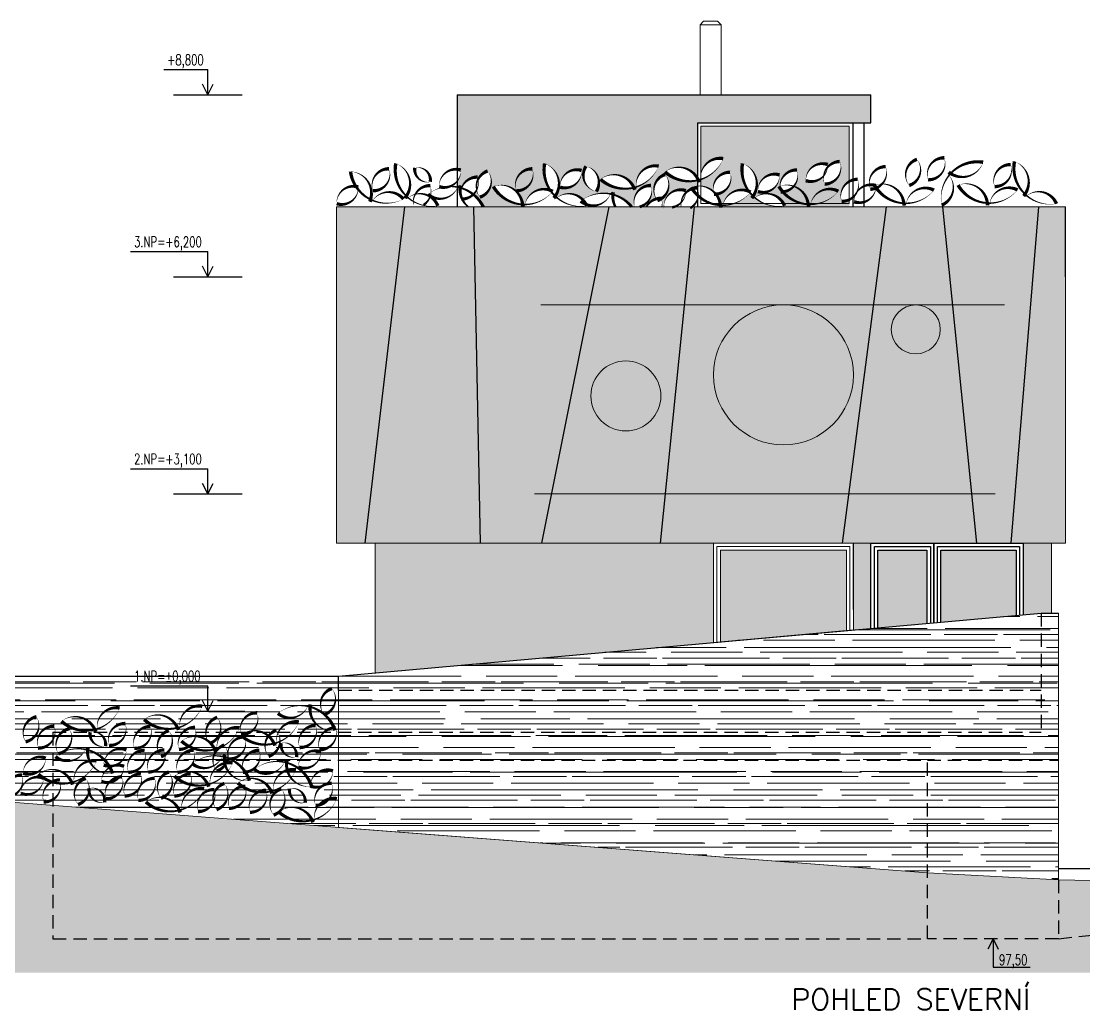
# Model space of a CAD drawing. Header units: metres. Extents: x -442 to 316, y -503 to 125.
# Drawn here: x 206.09 to 221.26, y -299.81 to -285.7 of the extents above; entities that cross this region are included whole.
import ezdxf

# ---------------------------------------------------------------- set-up
doc = ezdxf.new("R2010")
doc.units = ezdxf.units.M
doc.linetypes.add('DASHED', pattern=[19.05, 12.7, -6.35])
doc.layers.add('FLOATING-WINDOWS', color=2, linetype='Continuous', plot=False)
for name, color, linetype in [('popis', 6, 'Continuous'), ('SRAFA', 251, 'Continuous'), ('SRAFY', 3, 'Continuous'), ('zariz.predmety', 203, 'Continuous'), ('ZDIVO', 1, 'Continuous')]:
    doc.layers.add(name, color=color, linetype=linetype)
doc.layers.add('Standard', color=7, linetype='Continuous', lineweight=25)
doc.styles.add('ROMANS', font='romans.shx', dxfattribs={"width": 0.7})

msp = doc.modelspace()

# ---------------------------------------------------------------- hatches: boundary and pattern name
at = {"layer": 'SRAFA', "linetype": 'Continuous'}
h = msp.add_hatch(color=256, dxfattribs=at)
h.paths.add_polyline_path([(217.909876, -287.196843), (215.791929, -287.196843), (215.791929, -287.876584, -0.410597343), (216.110337, -287.658232, -0.219536743), (215.791929, -287.955649), (215.791929, -288.049351, -0.159557184), (215.969631, -288.127337, -0.467444069), (216.209285, -287.85292, -0.485546737), (216.005853, -288.165751, -0.140044142), (216.071454, -288.323998, 0.016210113), (216.105157, -288.324845, -0.468193184), (216.476833, -288.125064, -0.204453984), (216.38586, -287.727065, -0.487270329), (216.537133, -288.194311, 0.016210113), (216.562176, -288.216882, -0.499116137), (216.985874, -288.332021, -0.221401291), (216.562176, -288.216882, 0.017026921), (216.547805, -288.228854, 0.520567051), (216.517184, -288.220726, 0.026559677), (216.537133, -288.194311, -0.031166811), (216.493336, -288.146588, -0.214803771), (216.105157, -288.324845, 0.020291486), (216.101579, -288.346843), (217.909876, -288.346843), (217.909876, -288.244517, -0.118236087), (217.801653, -288.268011, -0.360770593), (217.909876, -287.984813)])
h.paths.add_polyline_path([(217.163176, -287.819979, -0.520567051), (216.933232, -288.133719, -0.520567051)], flags=16)
h.paths.add_polyline_path([(216.913774, -287.890896, -0.520567051), (216.606059, -288.128845, -0.520567051)], flags=16)
h.paths.add_polyline_path([(217.603553, -287.742596, -0.039565019), (217.601441, -287.780054, -0.210324348), (217.775084, -287.699811, -0.520567051), (217.557833, -288.022471, -0.126352737), (217.544166, -287.90515, -0.302168579), (217.290079, -287.972905, -0.520567051)], flags=16)
h = msp.add_hatch(color=256, dxfattribs=at)
edge = h.paths.add_edge_path()
edge.add_arc((218.859876, -290.096843), 0.35, 0, 360)
edge = h.paths.add_edge_path()
edge.add_arc((214.719876, -291.046843), 0.5, 0, 360)
for points in [[(215.971599, -290.745982, 1), (217.969876, -290.745982, 1)], [(217.870612, -293.246843), (216.069876, -293.246843), (216.069876, -294.557605), (217.870612, -294.396104)], [(190.501974, -295.796843), (190.501974, -299.283549), (231.965839, -299.283549), (231.965839, -298.296843), (229.141226, -298.296843), (229.141226, -298.096843), (227.899876, -298.096843), (220.899876, -297.956843), (219.0265, -297.854529), (201.729876, -296.522107), (192.315046, -295.796843)]]:
    msp.add_hatch(color=256, dxfattribs=at).paths.add_polyline_path(points)
h = msp.add_hatch(color=256, dxfattribs=at)
edge = h.paths.add_edge_path()
edge.add_line((218.319876, -294.355812), (218.319876, -293.246843))
edge.add_line((218.319876, -293.246843), (219.019876, -293.246843))
edge.add_line((219.019876, -293.246843), (219.019876, -294.293031))
h = msp.add_hatch(color=256, dxfattribs=at)
h.paths.add_polyline_path([(219.019876, -293.246843), (218.319876, -293.246843), (218.319876, -294.355812), (219.019876, -294.293031)])
h.paths.add_polyline_path([(220.292339, -293.246843), (219.219876, -293.246843), (219.219876, -294.275094), (220.292339, -294.178909)])
h = msp.add_hatch(color=256, dxfattribs=at)
edge = h.paths.add_edge_path()
edge.add_line((219.219876, -294.275094), (219.219876, -293.246843))
edge.add_line((219.219876, -293.246843), (220.292339, -293.246843))
edge.add_line((220.292339, -293.246843), (220.292339, -294.178909))
at = {"layer": 'SRAFY', "linetype": 'Continuous', "lineweight": 0}
h = msp.add_hatch(color=252, dxfattribs=at)
h.paths.add_polyline_path([(215.741929, -287.146843), (218.219876, -287.146843), (218.219876, -286.746843), (212.311929, -286.746843), (212.311929, -287.811332, -0.054814682), (212.362876, -287.821245, -0.181090267), (212.311929, -287.979785), (212.311929, -288.064227, -0.004181992), (212.32047, -288.065881, 0.017026921), (212.327317, -288.048475, 0.520567051), (212.358075, -288.040883, 0.026559677), (212.35328, -288.073636, -0.01017388), (212.373589, -288.079583, -0.322851458), (212.602299, -287.922117, -0.033548007), (212.610493, -287.952869, -0.196968054), (212.746832, -287.835227, -0.520567051), (212.636383, -288.208199, -0.120252399), (212.589179, -288.105995, -0.083766622), (212.542186, -288.169499, -0.110599948), (212.684368, -288.346843), (213.247902, -288.346843, -0.009724492), (213.248009, -288.346099, 0.026559677), (213.245971, -288.313059, -0.250947618), (212.827088, -288.056664, -0.487270329), (213.245971, -288.313059, 0.016210113), (213.279674, -288.313905, -0.455887954), (213.640931, -288.110176, -0.195369514), (213.560377, -287.727065, -0.487270329), (213.71165, -288.194311, 0.016210113), (213.736693, -288.216882, -0.385199005), (214.104239, -288.244435, -0.203506771), (214.502508, -288.162931, 0.017026921), (214.509355, -288.145525, 0.520567051), (214.540113, -288.137932, 0.026559677), (214.535317, -288.170686, -0.158616214), (214.804709, -288.346843), (214.84586, -288.346843, -0.508416363), (215.078573, -288.041796, -0.430456764), (214.917619, -288.346843), (215.012822, -288.346843, -0.199200601), (215.154827, -288.233064, -0.481869427), (215.282097, -287.884148, -0.439075522), (215.227974, -288.229534, -0.12563776), (215.234052, -288.346843), (215.262852, -288.346843, -0.521980601), (215.576299, -288.115479, -0.033548007), (215.57489, -288.147273, -0.115219628), (215.665998, -288.089291, -0.012263589), (215.652571, -288.067603, -0.073660822), (215.741929, -288.04851), (215.741929, -287.969445, -0.243565882), (215.279502, -287.847176, -0.456737962), (215.741929, -287.938338)])
h.paths.add_polyline_path([(215.189328, -287.764567, -0.221401291), (214.867403, -288.063133, 0.017026921), (214.869956, -288.081662, 0.520567051), (214.846855, -288.103342, 0.026559677), (214.834999, -288.072436, -0.250947618), (214.358492, -287.953511, -0.487270329), (214.834999, -288.072436, 0.016210113), (214.867403, -288.063133, -0.499116137)], flags=16)
h.paths.add_polyline_path([(214.297947, -288.12767, -0.520567051), (214.150283, -287.767805, -0.520567051)], flags=16)
h.paths.add_polyline_path([(214.08829, -287.827353, -0.520567051), (213.780576, -288.065302, -0.520567051)], flags=16)
h = msp.add_hatch(color=252, dxfattribs=at)
h.paths.add_polyline_path([(215.969876, -293.146843), (211.139876, -293.146843), (211.139876, -294.999758), (215.969876, -294.566574)])
h.paths.add_polyline_path([(218.219876, -293.146843), (217.970612, -293.146843), (217.970612, -294.387136), (218.219876, -294.36478)])
h.paths.add_polyline_path([(220.799876, -293.146843), (220.392339, -293.146843), (220.392339, -294.169941), (220.649876, -294.146843), (220.799876, -294.146843)])
h = msp.add_hatch(dxfattribs=at)
h.set_pattern_fill('AR-RROOF', color=256, scale=0.01, style=0)
h.paths.add_polyline_path([(210.614876, -295.046843), (210.614876, -297.206556), (219.0265, -297.854529), (220.899876, -297.956843), (220.899876, -294.146843), (220.649876, -294.146843)])
h = msp.add_hatch(dxfattribs=at)
h.set_pattern_fill('AR-RROOF', color=256, scale=0.01, style=0)
h.paths.add_polyline_path([(201.721745, -295.046843), (210.614876, -295.046843), (210.614876, -297.206556), (201.721745, -296.521481)])
at = {"layer": 'ZDIVO', "linetype": 'Continuous', "lineweight": 0}
h = msp.add_hatch(color=254, dxfattribs=at)
h.dxf.hatch_style = 1
h.paths.add_polyline_path([(220.999876, -293.146843), (210.589876, -293.146843), (210.589876, -288.346843), (220.999876, -288.346843)])
edge = h.paths.add_edge_path(flags=16)
edge.add_arc((214.719876, -291.046843), 0.5, 0, 360)
edge = h.paths.add_edge_path(flags=16)
edge.add_arc((216.970737, -290.745982), 0.999138, 0, 360)
edge = h.paths.add_edge_path(flags=16)
edge.add_arc((218.859876, -290.096843), 0.35, 0, 360)

# ---------------------------------------------------------------- linework, layer by layer
for p, q in [((220.999876, -289.346843), (220.999876, -288.346843)), ((217.970612, -294.096847), (217.970612, -293.146843)), ((218.219876, -294.36478), (218.219876, -293.146843)), ((218.219876, -294.36478), (218.219876, -293.146843))]:
    msp.add_line(p, q)
at = {"layer": 'FLOATING-WINDOWS', "linetype": 'Continuous', "lineweight": 0}
for p, q in [((220.12561, -289.746843), (213.504648, -289.746843)), ((213.415176, -292.446843), (219.991403, -292.446843))]:
    msp.add_line(p, q, dxfattribs=at)
at = {"layer": 'popis', "linetype": 'Continuous'}
for p, q in [((211.559786, -288.346843), (210.990876, -293.146843)), ((212.544429, -288.346843), (212.637807, -293.146843)), ((214.478914, -288.346843), (213.514289, -293.146843)), ((215.696823, -288.346843), (215.210957, -293.146843)), ((218.437476, -288.346843), (217.806929, -293.146843)), ((219.242214, -288.346843), (219.72771, -293.146843)), ((220.610666, -288.346843), (220.216808, -293.146843))]:
    msp.add_line(p, q, dxfattribs=at)
at = {"layer": 'SRAFA', "linetype": 'Continuous', "lineweight": 0, "ltscale": 20}
for p, q in [((215.829876, -285.696843), (215.779876, -285.746843)), ((215.779876, -285.746843), (215.779876, -286.746843)), ((215.779876, -285.746843), (216.079876, -285.746843)), ((215.829876, -285.696843), (216.029876, -285.696843)), ((215.829876, -285.746843), (215.87537, -285.746843)), ((215.984381, -285.746843), (216.029876, -285.746843)), ((216.079876, -285.746843), (216.029876, -285.696843)), ((216.079876, -285.746843), (216.079876, -286.746843))]:
    msp.add_line(p, q, dxfattribs=at)
at = {"layer": 'SRAFY', "linetype": 'Continuous'}
for p, q in [((208.12033, -286.38569), (208.751457, -286.38569)), ((208.751457, -286.746843), (208.751457, -286.38569)), ((208.751457, -286.746843), (208.676955, -286.595609)), ((208.751457, -286.746843), (208.825958, -286.595609)), ((208.261634, -286.746843), (209.241279, -286.746843)), ((212.311929, -286.746843), (218.219876, -286.746843)), ((212.311929, -286.749254), (212.311929, -288.349254)), ((218.219876, -287.146843), (218.219876, -286.746843)), ((215.741929, -287.146843), (215.741929, -288.346843)), ((215.741929, -287.146843), (218.219876, -287.146843)), ((217.959876, -287.146843), (217.959876, -288.346843)), ((218.119876, -287.146843), (218.119876, -288.346843)), ((207.648178, -288.98569), (208.751457, -288.98569)), ((208.751457, -289.346843), (208.751457, -288.98569)), ((208.751457, -289.346843), (208.676955, -289.195609)), ((208.751457, -289.346843), (208.825958, -289.195609)), ((208.261634, -289.346843), (209.241279, -289.346843)), ((207.648178, -292.08569), (208.751457, -292.08569)), ((208.751457, -292.446843), (208.751457, -292.08569)), ((208.751457, -292.446843), (208.676955, -292.295609)), ((208.751457, -292.446843), (208.825958, -292.295609)), ((208.261634, -292.446843), (209.241279, -292.446843)), ((210.614876, -295.046843), (220.649876, -294.146843)), ((220.649876, -294.146843), (220.899876, -294.146843)), ((201.729876, -295.046843), (210.614876, -295.046843)), ((210.614876, -295.246843), (210.614876, -295.046843)), ((207.648178, -295.18569), (208.751457, -295.18569)), ((208.751457, -295.546843), (208.751457, -295.18569)), ((208.751457, -295.546843), (208.676955, -295.395609)), ((208.751457, -295.546843), (208.825958, -295.395609)), ((208.430225, -295.546843), (209.278709, -295.546843)), ((227.599876, -297.796843), (220.899876, -297.796843)), ((219.963321, -298.796843), (219.88882, -298.948077)), ((219.963321, -298.796843), (219.963321, -299.202465)), ((219.963321, -298.796843), (220.037823, -298.948077)), ((219.963321, -299.202465), (220.494055, -299.202465))]:
    msp.add_line(p, q, dxfattribs=at)
at = {"layer": 'SRAFY', "linetype": 'Continuous', "lineweight": 0}
for p, q in [((211.139876, -294.999758), (211.139876, -293.146843)), ((220.799876, -294.146843), (220.799876, -293.146843)), ((220.899876, -294.146843), (220.899876, -297.956843)), ((210.614876, -295.246843), (210.614876, -297.206556))]:
    msp.add_line(p, q, dxfattribs=at)
at = {"layer": 'SRAFY', "linetype": 'DASHED', "ltscale": 0.015}
for p, q in [((220.649876, -294.146843), (220.649876, -295.846843)), ((210.614876, -295.246843), (220.649876, -295.246843)), ((206.539876, -295.846843), (206.539858, -298.796875)), ((206.539876, -295.846843), (220.649876, -295.846843)), ((206.539876, -296.246875), (219.026046, -296.246993)), ((219.026767, -298.796843), (219.026046, -296.246843)), ((219.026046, -296.246843), (220.899876, -296.246843)), ((220.899876, -297.956843), (220.899876, -298.796843)), ((220.899876, -298.796843), (227.599876, -298.089452)), ((206.539858, -298.796863), (219.026767, -298.796993)), ((220.899876, -298.796843), (219.026767, -298.796843))]:
    msp.add_line(p, q, dxfattribs=at)
at = {"layer": 'SRAFY', "linetype": 'Continuous', "lineweight": 0, "ltscale": 20}
for points in [[(215.791929, -287.196843), (217.909876, -287.196843), (217.909876, -288.296843), (215.791929, -288.296843)], [(215.969876, -294.566574), (217.970612, -294.387136), (217.970612, -293.146843), (215.969876, -293.146843)]]:
    msp.add_lwpolyline(points, close=True, dxfattribs=at)
for points in [[(217.920612, -294.39162), (217.920612, -293.196843), (216.019876, -293.196843), (216.019876, -294.56209)], [(217.870612, -294.396104), (217.870612, -293.246843), (216.069876, -293.246843), (216.069876, -294.557605)]]:
    msp.add_lwpolyline(points, dxfattribs=at)
at = {"layer": 'SRAFY', "linetype": 'Continuous'}
for points in [[(218.219876, -294.36478), (218.219876, -293.146843), (219.119876, -293.146843), (219.119876, -294.284063)], [(218.219876, -294.36478), (218.219876, -293.146843), (219.119876, -293.146843), (219.119876, -294.284063)], [(218.269876, -294.360296), (218.269876, -293.196843), (219.069876, -293.196843), (219.069876, -294.288547)], [(218.319876, -294.355812), (218.319876, -293.246843), (219.019876, -293.246843), (219.019876, -294.293031)], [(219.119876, -294.284063), (219.119876, -293.146843), (220.392339, -293.146843), (220.392339, -294.169941)], [(219.169876, -294.279578), (219.169876, -293.196843), (220.342339, -293.196843), (220.342339, -294.174425)], [(219.219876, -294.275094), (219.219876, -293.246843), (220.292339, -293.246843), (220.292339, -294.178909)]]:
    msp.add_lwpolyline(points, dxfattribs=at)
at = {"layer": 'SRAFY', "linetype": 'Continuous', "lineweight": 0, "ltscale": 20, "flags": 128}
msp.add_lwpolyline([(210.614876, -295.046843), (210.614876, -297.206556), (219.0265, -297.854529), (220.899876, -297.956843), (220.899876, -294.146843), (220.649876, -294.146843)], close=True, dxfattribs=at)
at = {"layer": 'SRAFY', "linetype": 'Continuous', "lineweight": 0, "ltscale": 20}
msp.add_circle((216.970737, -290.745982), 0.999138, dxfattribs=at)
at = {"layer": 'zariz.predmety', "color": 253, "linetype": 'Continuous', "ltscale": 0.001}
for points in [[(215.279502, -287.847176, 0, 0, -0.520567051), (215.279502, -287.847176, 0, 0.05, -0.520567051), (215.767864, -287.997007, 0, 0.05, -0.520567051), (215.790965, -287.975326, 0, 0.05, -0.520567051), (216.110337, -287.658232, 0, 0.05, -0.520567051), (215.279502, -287.847176, 0.05, 0.05, 0)], [(218.766777, -288.041356, 0, 0, -0.520567051), (218.766777, -288.041356, 0, 0.05, -0.520567051), (218.877227, -287.668384, 0, 0.05, -0.520567051), (218.766777, -288.041356, 0.05, 0.05, 0)], [(219.03685, -287.960268, 0, 0, -0.520567051), (219.03685, -287.960268, 0, 0.05, -0.520567051), (219.266795, -287.646527, 0, 0.05, -0.520567051), (219.03685, -287.960268, 0.05, 0.05, 0)], [(211.108274, -288.117213, 0, 0, -0.520567051), (211.108274, -288.117213, 0, 0.05, -0.520567051), (211.338219, -287.803472, 0, 0.05, -0.520567051), (211.108274, -288.117213, 0.05, 0.05, 0)], [(211.434588, -287.727065, 0, 0, -0.520567051), (211.434588, -287.727065, 0, 0.05, -0.520567051), (211.565912, -288.220726, 0, 0.05, -0.520567051), (211.596534, -288.228854, 0, 0.05, -0.520567051), (212.034602, -288.332021, 0, 0.05, -0.520567051), (211.434588, -287.727065, 0.05, 0.05, 0)], [(211.928698, -287.989457, 0, 0, -0.520567051), (211.928698, -287.989457, 0, 0.05, -0.520567051), (211.706405, -287.789748, 0, 0.05, -0.520567051), (211.928698, -287.989457, 0.05, 0.05, 0)], [(212.055162, -288.059194, 0, 0, -0.520567051), (212.055162, -288.059194, 0, 0.05, -0.520567051), (212.362876, -287.821245, 0, 0.05, -0.520567051), (212.055162, -288.059194, 0.05, 0.05, 0)], [(212.636383, -288.208199, 0, 0, -0.520567051), (212.636383, -288.208199, 0, 0.05, -0.520567051), (212.746832, -287.835227, 0, 0.05, -0.520567051), (212.636383, -288.208199, 0.05, 0.05, 0)], [(213.153857, -288.117739, 0, 0, -0.520567051), (213.153857, -288.117739, 0, 0.05, -0.520567051), (213.383801, -287.803998, 0, 0.05, -0.520567051), (213.153857, -288.117739, 0.05, 0.05, 0)], [(213.560377, -287.727065, 0, 0, -0.520567051), (213.560377, -287.727065, 0, 0.05, -0.520567051), (213.691701, -288.220726, 0, 0.05, -0.520567051), (213.722322, -288.228854, 0, 0.05, -0.520567051), (214.16039, -288.332021, 0, 0.05, -0.520567051), (213.560377, -287.727065, 0.05, 0.05, 0)], [(213.780576, -288.065302, 0, 0, -0.520567051), (213.780576, -288.065302, 0, 0.05, -0.520567051), (214.08829, -287.827353, 0, 0.05, -0.520567051), (213.780576, -288.065302, 0.05, 0.05, 0)], [(214.150283, -287.767805, 0, 0, -0.520567051), (214.150283, -287.767805, 0, 0.05, -0.520567051), (214.297947, -288.12767, 0, 0.05, -0.520567051), (214.150283, -287.767805, 0.05, 0.05, 0)], [(214.358492, -287.953511, 0, 0, -0.520567051), (214.358492, -287.953511, 0, 0.05, -0.520567051), (214.846855, -288.103342, 0, 0.05, -0.520567051), (214.869956, -288.081662, 0, 0.05, -0.520567051), (215.189328, -287.764567, 0, 0.05, -0.520567051), (214.358492, -287.953511, 0.05, 0.05, 0)], [(216.38586, -287.727065, 0, 0, -0.520567051), (216.38586, -287.727065, 0, 0.05, -0.520567051), (216.517184, -288.220726, 0, 0.05, -0.520567051), (216.547805, -288.228854, 0, 0.05, -0.520567051), (216.985874, -288.332021, 0, 0.05, -0.520567051), (216.38586, -287.727065, 0.05, 0.05, 0)], [(216.933232, -288.133719, 0, 0, -0.520567051), (216.933232, -288.133719, 0, 0.05, -0.520567051), (217.163176, -287.819979, 0, 0.05, -0.520567051), (216.933232, -288.133719, 0.05, 0.05, 0)], [(217.290079, -287.972905, 0, 0, -0.520567051), (217.290079, -287.972905, 0, 0.05, -0.520567051), (217.603553, -287.742596, 0, 0.05, -0.520567051), (217.290079, -287.972905, 0.05, 0.05, 0)], [(217.557833, -288.022471, 0, 0, -0.520567051), (217.557833, -288.022471, 0, 0.05, -0.520567051), (217.775084, -287.699811, 0, 0.05, -0.520567051), (217.557833, -288.022471, 0.05, 0.05, 0)], [(218.210865, -288.095198, 0, 0, -0.520567051), (218.210865, -288.095198, 0, 0.05, -0.520567051), (218.428116, -287.772538, 0, 0.05, -0.520567051), (218.210865, -288.095198, 0.05, 0.05, 0)], [(219.821618, -287.709582, 0, 0, -0.520567051), (219.821618, -287.709582, 0, 0.05, -0.520567051), (219.330939, -287.851642, 0, 0.05, -0.520567051), (219.323481, -287.882434, 0, 0.05, -0.520567051), (219.229894, -288.322648, 0, 0.05, -0.520567051), (219.821618, -287.709582, 0.05, 0.05, 0)], [(219.985496, -288.057275, 0, 0, -0.520567051), (219.985496, -288.057275, 0, 0.05, -0.520567051), (220.21544, -287.743534, 0, 0.05, -0.520567051), (219.985496, -288.057275, 0.05, 0.05, 0)], [(220.268555, -287.698098, 0, 0, -0.520567051), (220.268555, -287.698098, 0, 0.05, -0.520567051), (220.399879, -288.191759, 0, 0.05, -0.520567051), (220.4305, -288.199887, 0, 0.05, -0.520567051), (220.868569, -288.303054, 0, 0.05, -0.520567051), (220.268555, -287.698098, 0.05, 0.05, 0)], [(210.788241, -287.843585, 0, 0, -0.520567051), (210.788241, -287.843585, 0, 0.05, -0.520567051), (211.064284, -288.273408, 0, 0.05, -0.520567051), (211.095924, -288.271778, 0, 0.05, -0.520567051), (211.544551, -288.235992, 0, 0.05, -0.520567051), (210.788241, -287.843585, 0.05, 0.05, 0)], [(212.372355, -288.235857, 0, 0, -0.520567051), (212.372355, -288.235857, 0, 0.05, -0.520567051), (212.602299, -287.922117, 0, 0.05, -0.520567051), (212.372355, -288.235857, 0.05, 0.05, 0)], [(215.171647, -288.257121, 0, 0, -0.520567051), (215.171647, -288.257121, 0, 0.05, -0.520567051), (215.282097, -287.884148, 0, 0.05, -0.520567051), (215.171647, -288.257121, 0.05, 0.05, 0)], [(215.97934, -288.166661, 0, 0, -0.520567051), (215.97934, -288.166661, 0, 0.05, -0.520567051), (216.209285, -287.85292, 0, 0.05, -0.520567051), (215.97934, -288.166661, 0.05, 0.05, 0)], [(216.606059, -288.128845, 0, 0, -0.520567051), (216.606059, -288.128845, 0, 0.05, -0.520567051), (216.913774, -287.890896, 0, 0.05, -0.520567051), (216.606059, -288.128845, 0.05, 0.05, 0)], [(217.801653, -288.268011, 0, 0, -0.520567051), (217.801653, -288.268011, 0, 0.05, -0.520567051), (218.031598, -287.95427, 0, 0.05, -0.520567051), (217.801653, -288.268011, 0.05, 0.05, 0)], [(210.591066, -288.30179, 0, 0, -0.520567051), (210.591066, -288.30179, 0, 0.05, -0.520567051), (210.89878, -288.063841, 0, 0.05, -0.520567051), (210.591066, -288.30179, 0.05, 0.05, 0)], [(212.827088, -288.056664, 0, 0, -0.520567051), (212.827088, -288.056664, 0, 0.05, -0.520567051), (213.248009, -288.346099, 0, 0.05, -0.520567051), (213.27655, -288.332347, 0, 0.05, -0.520567051), (213.676338, -288.125667, 0, 0.05, -0.520567051), (212.827088, -288.056664, 0.05, 0.05, 0)], [(215.652571, -288.067603, 0, 0, -0.520567051), (215.652571, -288.067603, 0, 0.05, -0.520567051), (216.073492, -288.357038, 0, 0.05, -0.520567051), (216.102033, -288.343286, 0, 0.05, -0.520567051), (216.501821, -288.136606, 0, 0.05, -0.520567051), (215.652571, -288.067603, 0.05, 0.05, 0)], [(216.905099, -288.054631, 0, 0, -0.520567051), (216.905099, -288.054631, 0, 0.05, -0.520567051), (217.32602, -288.344066, 0, 0.05, -0.520567051), (217.354562, -288.330315, 0, 0.05, -0.520567051), (217.75435, -288.123634, 0, 0.05, -0.520567051), (216.905099, -288.054631, 0.05, 0.05, 0)], [(217.979281, -288.274561, 0, 0, -0.520567051), (217.979281, -288.274561, 0, 0.05, -0.520567051), (218.292754, -288.044252, 0, 0.05, -0.520567051), (217.979281, -288.274561, 0.05, 0.05, 0)], [(218.27094, -288.039698, 0, 0, -0.520567051), (218.27094, -288.039698, 0, 0.05, -0.520567051), (218.691861, -288.329133, 0, 0.05, -0.520567051), (218.720402, -288.315382, 0, 0.05, -0.520567051), (219.12019, -288.108701, 0, 0.05, -0.520567051), (218.27094, -288.039698, 0.05, 0.05, 0)], [(219.463272, -288.036674, 0, 0, -0.520567051), (219.463272, -288.036674, 0, 0.05, -0.520567051), (219.884193, -288.326109, 0, 0.05, -0.520567051), (219.912735, -288.312357, 0, 0.05, -0.520567051), (220.312523, -288.105677, 0, 0.05, -0.520567051), (219.463272, -288.036674, 0.05, 0.05, 0)], [(210.411951, -295.598215, 0, 0, -0.520567051), (210.411951, -295.598215, 0, 0.05, -0.520567051), (210.522401, -295.225242, 0, 0.05, -0.520567051), (210.411951, -295.598215, 0.05, 0.05, 0)], [(206.661195, -295.69168, 0, 0, -0.520567051), (206.661195, -295.69168, 0, 0.05, -0.520567051), (207.149558, -295.841511, 0, 0.05, -0.520567051), (207.172659, -295.81983, 0, 0.05, -0.520567051), (207.492031, -295.502736, 0, 0.05, -0.520567051), (206.661195, -295.69168, 0.05, 0.05, 0)], [(207.840973, -295.667131, 0, 0, -0.520567051), (207.840973, -295.667131, 0, 0.05, -0.520567051), (208.329335, -295.816962, 0, 0.05, -0.520567051), (208.352437, -295.795281, 0, 0.05, -0.520567051), (208.671808, -295.478187, 0, 0.05, -0.520567051), (207.840973, -295.667131, 0.05, 0.05, 0)], [(209.225404, -295.88469, 0, 0, -0.520567051), (209.225404, -295.88469, 0, 0.05, -0.520567051), (209.455349, -295.570949, 0, 0.05, -0.520567051), (209.225404, -295.88469, 0.05, 0.05, 0)], [(210.567915, -295.821819, 0, 0, -0.520567051), (210.567915, -295.821819, 0, 0.05, -0.520567051), (210.21546, -295.452059, 0, 0.05, -0.520567051), (210.184702, -295.459651, 0, 0.05, -0.520567051), (209.750972, -295.57976, 0, 0.05, -0.520567051), (210.567915, -295.821819, 0.05, 0.05, 0)], [(206.304206, -295.627677, 0, 0, -0.520567051), (206.304206, -295.627677, 0, 0.05, -0.520567051), (206.148753, -295.984248, 0, 0.05, -0.520567051), (206.304206, -295.627677, 0.05, 0.05, 0)], [(207.571694, -295.724032, 0, 0, -0.520567051), (207.571694, -295.724032, 0, 0.05, -0.520567051), (207.341749, -296.037773, 0, 0.05, -0.520567051), (207.571694, -295.724032, 0.05, 0.05, 0)], [(208.774055, -296.010009, 0, 0, -0.520567051), (208.774055, -296.010009, 0, 0.05, -0.520567051), (208.884505, -295.637037, 0, 0.05, -0.520567051), (208.774055, -296.010009, 0.05, 0.05, 0)], [(209.219986, -295.891002, 0, 0, -0.520567051), (209.219986, -295.891002, 0, 0.05, -0.520567051), (209.708348, -296.040833, 0, 0.05, -0.520567051), (209.73145, -296.019152, 0, 0.05, -0.520567051), (210.050822, -295.702058, 0, 0.05, -0.520567051), (209.219986, -295.891002, 0.05, 0.05, 0)], [(206.327756, -296.075519, 0, 0, -0.520567051), (206.327756, -296.075519, 0, 0.05, -0.520567051), (206.5577, -295.761779, 0, 0.05, -0.520567051), (206.327756, -296.075519, 0.05, 0.05, 0)], [(206.772654, -295.798865, 0, 0, -0.520567051), (206.772654, -295.798865, 0, 0.05, -0.520567051), (206.617202, -296.155436, 0, 0.05, -0.520567051), (206.772654, -295.798865, 0.05, 0.05, 0)], [(207.291548, -296.04725, 0, 0, -0.520567051), (207.291548, -296.04725, 0, 0.05, -0.520567051), (207.069255, -295.84754, 0, 0.05, -0.520567051), (207.291548, -296.04725, 0.05, 0.05, 0)], [(207.701801, -296.079756, 0, 0, -0.520567051), (207.701801, -296.079756, 0, 0.05, -0.520567051), (207.931746, -295.766015, 0, 0.05, -0.520567051), (207.701801, -296.079756, 0.05, 0.05, 0)], [(208.082352, -296.197097, 0, 0, -0.520567051), (208.082352, -296.197097, 0, 0.05, -0.520567051), (208.192802, -295.824124, 0, 0.05, -0.520567051), (208.082352, -296.197097, 0.05, 0.05, 0)], [(208.338561, -296.092819, 0, 0, -0.520567051), (208.338561, -296.092819, 0, 0.05, -0.520567051), (208.568505, -295.779078, 0, 0.05, -0.520567051), (208.338561, -296.092819, 0.05, 0.05, 0)], [(208.373007, -295.975053, 0, 0, -0.520567051), (208.373007, -295.975053, 0, 0.05, -0.520567051), (208.86137, -296.124884, 0, 0.05, -0.520567051), (208.884471, -296.103203, 0, 0.05, -0.520567051), (209.203843, -295.786109, 0, 0.05, -0.520567051), (208.373007, -295.975053, 0.05, 0.05, 0)], [(209.619354, -296.19391, 0, 0, -0.520567051), (209.619354, -296.19391, 0, 0.05, -0.520567051), (209.729804, -295.820938, 0, 0.05, -0.520567051), (209.619354, -296.19391, 0.05, 0.05, 0)], [(210.29163, -295.75324, 0, 0, -0.520567051), (210.29163, -295.75324, 0, 0.05, -0.520567051), (210.061685, -296.066981, 0, 0.05, -0.520567051), (210.29163, -295.75324, 0.05, 0.05, 0)], [(210.345133, -296.099607, 0, 0, -0.520567051), (210.345133, -296.099607, 0, 0.05, -0.520567051), (210.575077, -295.785866, 0, 0.05, -0.520567051), (210.345133, -296.099607, 0.05, 0.05, 0)], [(208.875687, -296.404636, 0, 0, -0.520567051), (208.875687, -296.404636, 0, 0.05, -0.520567051), (208.986137, -296.031664, 0, 0.05, -0.520567051), (208.875687, -296.404636, 0.05, 0.05, 0)], [(209.051027, -296.229952, 0, 0, -0.520567051), (209.051027, -296.229952, 0, 0.05, -0.520567051), (209.280972, -295.916211, 0, 0.05, -0.520567051), (209.051027, -296.229952, 0.05, 0.05, 0)], [(210.018401, -296.203446, 0, 0, -0.520567051), (210.018401, -296.203446, 0, 0.05, -0.520567051), (209.796108, -296.003737, 0, 0.05, -0.520567051), (210.018401, -296.203446, 0.05, 0.05, 0)], [(207.391762, -296.438451, 0, 0, -0.520567051), (207.391762, -296.438451, 0, 0.05, -0.520567051), (207.039307, -296.068691, 0, 0.05, -0.520567051), (207.008549, -296.076284, 0, 0.05, -0.520567051), (206.57482, -296.196392, 0, 0.05, -0.520567051), (207.391762, -296.438451, 0.05, 0.05, 0)], [(207.264007, -296.31644, 0, 0, -0.520567051), (207.264007, -296.31644, 0, 0.05, -0.520567051), (207.587873, -296.10099, 0, 0.05, -0.520567051), (207.264007, -296.31644, 0.05, 0.05, 0)], [(207.616829, -296.419872, 0, 0, -0.520567051), (207.616829, -296.419872, 0, 0.05, -0.520567051), (207.846774, -296.106131, 0, 0.05, -0.520567051), (207.616829, -296.419872, 0.05, 0.05, 0)], [(207.89969, -296.416564, 0, 0, -0.520567051), (207.89969, -296.416564, 0, 0.05, -0.520567051), (208.129635, -296.102823, 0, 0.05, -0.520567051), (207.89969, -296.416564, 0.05, 0.05, 0)], [(208.318931, -296.419872, 0, 0, -0.520567051), (208.318931, -296.419872, 0, 0.05, -0.520567051), (208.548875, -296.106131, 0, 0.05, -0.520567051), (208.318931, -296.419872, 0.05, 0.05, 0)], [(209.345998, -296.539445, 0, 0, -0.520567051), (209.345998, -296.539445, 0, 0.05, -0.520567051), (208.993543, -296.169685, 0, 0.05, -0.520567051), (208.962785, -296.177278, 0, 0.05, -0.520567051), (208.529056, -296.297386, 0, 0.05, -0.520567051), (209.345998, -296.539445, 0.05, 0.05, 0)], [(209.255063, -296.419872, 0, 0, -0.520567051), (209.255063, -296.419872, 0, 0.05, -0.520567051), (209.485008, -296.106131, 0, 0.05, -0.520567051), (209.255063, -296.419872, 0.05, 0.05, 0)], [(210.040958, -296.345648, 0, 0, -0.520567051), (210.040958, -296.345648, 0, 0.05, -0.520567051), (210.364824, -296.130199, 0, 0.05, -0.520567051), (210.040958, -296.345648, 0.05, 0.05, 0)], [(206.112486, -296.433942, 0, 0, -0.520567051), (206.112486, -296.433942, 0, 0.05, -0.520567051), (206.436352, -296.218492, 0, 0.05, -0.520567051), (206.112486, -296.433942, 0.05, 0.05, 0)], [(206.331321, -296.446816, 0, 0, -0.520567051), (206.331321, -296.446816, 0, 0.05, -0.520567051), (206.819684, -296.596647, 0, 0.05, -0.520567051), (206.842785, -296.574967, 0, 0.05, -0.520567051), (207.162157, -296.257873, 0, 0.05, -0.520567051), (206.331321, -296.446816, 0.05, 0.05, 0)], [(207.231599, -296.550767, 0, 0, -0.520567051), (207.231599, -296.550767, 0, 0.05, -0.520567051), (207.555465, -296.335318, 0, 0.05, -0.520567051), (207.231599, -296.550767, 0.05, 0.05, 0)], [(208.274038, -296.476456, 0, 0, -0.520567051), (208.274038, -296.476456, 0, 0.05, -0.520567051), (208.7624, -296.626287, 0, 0.05, -0.520567051), (208.785501, -296.604606, 0, 0.05, -0.520567051), (209.104873, -296.287512, 0, 0.05, -0.520567051), (208.274038, -296.476456, 0.05, 0.05, 0)], [(210.233493, -296.620475, 0, 0, -0.520567051), (210.233493, -296.620475, 0, 0.05, -0.520567051), (209.881038, -296.250714, 0, 0.05, -0.520567051), (209.85028, -296.258307, 0, 0.05, -0.520567051), (209.416551, -296.378416, 0, 0.05, -0.520567051), (210.233493, -296.620475, 0.05, 0.05, 0)], [(206.095909, -296.459826, 0, 0, -0.520567051), (206.095909, -296.459826, 0, 0.05, -0.520567051), (205.865964, -296.773567, 0, 0.05, -0.520567051), (206.095909, -296.459826, 0.05, 0.05, 0)], [(207.52673, -296.484714, 0, 0, -0.520567051), (207.52673, -296.484714, 0, 0.05, -0.520567051), (207.296785, -296.798455, 0, 0.05, -0.520567051), (207.52673, -296.484714, 0.05, 0.05, 0)], [(207.564424, -296.758226, 0, 0, -0.520567051), (207.564424, -296.758226, 0, 0.05, -0.520567051), (207.794369, -296.444485, 0, 0.05, -0.520567051), (207.564424, -296.758226, 0.05, 0.05, 0)], [(208.082518, -296.789789, 0, 0, -0.520567051), (208.082518, -296.789789, 0, 0.05, -0.520567051), (208.192968, -296.416816, 0, 0.05, -0.520567051), (208.082518, -296.789789, 0.05, 0.05, 0)], [(208.273959, -296.758226, 0, 0, -0.520567051), (208.273959, -296.758226, 0, 0.05, -0.520567051), (208.503903, -296.444485, 0, 0.05, -0.520567051), (208.273959, -296.758226, 0.05, 0.05, 0)], [(209.178775, -296.573026, 0, 0, -0.520567051), (209.178775, -296.573026, 0, 0.05, -0.520567051), (209.667138, -296.722857, 0, 0.05, -0.520567051), (209.690239, -296.701176, 0, 0.05, -0.520567051), (210.009611, -296.384082, 0, 0.05, -0.520567051), (209.178775, -296.573026, 0.05, 0.05, 0)], [(210.213716, -296.616944, 0, 0, -0.520567051), (210.213716, -296.616944, 0, 0.05, -0.520567051), (210.537582, -296.401494, 0, 0.05, -0.520567051), (210.213716, -296.616944, 0.05, 0.05, 0)], [(206.080078, -296.720838, 0, 0, -0.520567051), (206.080078, -296.720838, 0, 0.05, -0.520567051), (206.403944, -296.505389, 0, 0.05, -0.520567051), (206.080078, -296.720838, 0.05, 0.05, 0)], [(206.407806, -296.844408, 0, 0, -0.520567051), (206.407806, -296.844408, 0, 0.05, -0.520567051), (206.63775, -296.530667, 0, 0.05, -0.520567051), (206.407806, -296.844408, 0.05, 0.05, 0)], [(206.89637, -296.880678, 0, 0, -0.520567051), (206.89637, -296.880678, 0, 0.05, -0.520567051), (207.006819, -296.507705, 0, 0.05, -0.520567051), (206.89637, -296.880678, 0.05, 0.05, 0)], [(207.760897, -296.821161, 0, 0, -0.520567051), (207.760897, -296.821161, 0, 0.05, -0.520567051), (207.990841, -296.507421, 0, 0.05, -0.520567051), (207.760897, -296.821161, 0.05, 0.05, 0)], [(208.875682, -296.953165, 0, 0, -0.520567051), (208.875682, -296.953165, 0, 0.05, -0.520567051), (208.986132, -296.580192, 0, 0.05, -0.520567051), (208.875682, -296.953165, 0.05, 0.05, 0)], [(209.054721, -296.934818, 0, 0, -0.520567051), (209.054721, -296.934818, 0, 0.05, -0.520567051), (209.284666, -296.621077, 0, 0.05, -0.520567051), (209.054721, -296.934818, 0.05, 0.05, 0)], [(210.288565, -296.892436, 0, 0, -0.520567051), (210.288565, -296.892436, 0, 0.05, -0.520567051), (210.518509, -296.578695, 0, 0.05, -0.520567051), (210.288565, -296.892436, 0.05, 0.05, 0)], [(207.27771, -296.849349, 0, 0, -0.520567051), (207.27771, -296.849349, 0, 0.05, -0.520567051), (207.055417, -296.649639, 0, 0.05, -0.520567051), (207.27771, -296.849349, 0.05, 0.05, 0)], [(207.866616, -296.844779, 0, 0, -0.520567051), (207.866616, -296.844779, 0, 0.05, -0.520567051), (208.354978, -296.99461, 0, 0.05, -0.520567051), (208.37808, -296.972929, 0, 0.05, -0.520567051), (208.697452, -296.655835, 0, 0.05, -0.520567051), (207.866616, -296.844779, 0.05, 0.05, 0)], [(208.611654, -296.980823, 0, 0, -0.520567051), (208.611654, -296.980823, 0, 0.05, -0.520567051), (208.841599, -296.667083, 0, 0.05, -0.520567051), (208.611654, -296.980823, 0.05, 0.05, 0)], [(209.35215, -296.991082, 0, 0, -0.520567051), (209.35215, -296.991082, 0, 0.05, -0.520567051), (209.582094, -296.677341, 0, 0.05, -0.520567051), (209.35215, -296.991082, 0.05, 0.05, 0)], [(209.690198, -297.030253, 0, 0, -0.520567051), (209.690198, -297.030253, 0, 0.05, -0.520567051), (209.800647, -296.65728, 0, 0.05, -0.520567051), (209.690198, -297.030253, 0.05, 0.05, 0)], [(210.140034, -296.85422, 0, 0, -0.520567051), (210.140034, -296.85422, 0, 0.05, -0.520567051), (209.917741, -296.654511, 0, 0.05, -0.520567051), (210.140034, -296.85422, 0.05, 0.05, 0)], [(209.763203, -296.985928, 0, 0, -0.520567051), (209.763203, -296.985928, 0, 0.05, -0.520567051), (210.251565, -297.135759, 0, 0.05, -0.520567051), (210.274667, -297.114079, 0, 0.05, -0.520567051), (210.594039, -296.796985, 0, 0.05, -0.520567051), (209.763203, -296.985928, 0.05, 0.05, 0)]]:
    msp.add_lwpolyline(points, format="xyseb", close=True, dxfattribs=at)
for points in [[(211.687071, -288.319296, 0.004318, 0.05, -0.468965173), (211.926536, -288.043709, 0, 0.034457, -0.343372784), (211.830888, -288.319296, 0, 0, 0)], [(212.470229, -288.346843, 0.02136, 0.05, -0.282063568), (212.358075, -288.040883, 0, 0.05, -0.520567051), (212.327317, -288.048475, 0, 0.05, -0.520567051), (211.893588, -288.168584, 0, 0.046544, -0.479107821), (212.684368, -288.346843, 0, 0.046544, -0.479107821)], [(214.571045, -288.346843, 0.032005, 0.05, -0.174482688), (214.540113, -288.137932, 0, 0.05, -0.520567051), (214.509355, -288.145525, 0, 0.05, -0.520567051), (214.075625, -288.265634, 0, 0.040774, -0.412693501), (214.804709, -288.346843, 0, 0, 0)], [(214.848628, -288.355537, 0, 0, 0), (214.848628, -288.355537, 0, 0.05, -0.520567051), (215.078573, -288.041796, 0, 0.042345, -0.430456764), (214.917619, -288.346843, 0, 0.042345, -0.430456764)], [(215.266019, -288.346843, 0.049631, 0.05, -0.003540851), (215.262826, -288.345788, 0, 0, 0), (215.262826, -288.345788, 0, 0.05, -0.520567051), (215.576299, -288.115479, 0, 0.036878, -0.369568327), (215.380869, -288.354582, 0, 0.036878, -0.369568327)], [(215.509526, -288.346843, 0.00588, 0.05, -0.450807117), (215.740242, -288.07595, 0, 0.036513, -0.365591212), (215.639938, -288.365333, 0, 0.036513, -0.365591212)], [(215.012822, -288.346843, 0.021603, 0.05, -0.27954756), (215.226084, -288.223725, 0, 0.01369, -0.132176563), (215.234052, -288.346843, 0, 0.01369, -0.132176563)]]:
    msp.add_lwpolyline(points, format="xyseb", dxfattribs=at)
at = {"layer": 'ZDIVO', "linetype": 'Continuous', "lineweight": 0}
for p, q in [((192.315046, -295.796843), (219.026046, -297.854505)), ((219.026046, -297.854505), (220.899876, -297.956843)), ((220.899876, -297.956843), (225.393302, -298.046712))]:
    msp.add_line(p, q, dxfattribs=at)
at = {"layer": 'ZDIVO', "color": 254, "linetype": 'Continuous', "lineweight": 0}
msp.add_lwpolyline([(220.999876, -293.146843), (210.589876, -293.146843), (210.589876, -288.346843), (220.999876, -288.346843)], close=True, dxfattribs=at)
for centre, radius in [((218.859876, -290.096843), 0.35), ((214.719876, -291.046843), 0.5)]:
    msp.add_circle(centre, radius, dxfattribs=at)

# ---------------------------------------------------------------- texts
at = {"layer": 'popis', "linetype": 'Continuous', "char_height": 0.15, "width": 2.20915077, "attachment_point": 1, "style": 'ROMANS'}
for s, insert in [('+8,800', (208.169876, -286.172166)), ('3.NP=+6,200', (207.697724, -288.772166)), ('2.NP=+3,100', (207.697724, -291.872166)), ('1.NP=%%P0,000', (207.697724, -294.972166)), ('97,50', (220.048814, -299.023894))]:
    msp.add_mtext(s, dxfattribs=dict(at, insert=insert))
at = {"layer": 'Standard', "color": 7, "linetype": 'ByBlock', "style": 'ROMANS'}
msp.add_text('POHLED SEVERNÍ', height=0.3, dxfattribs=at).set_placement((217.083501, -299.811065))

doc.saveas('drawing.dxf')
